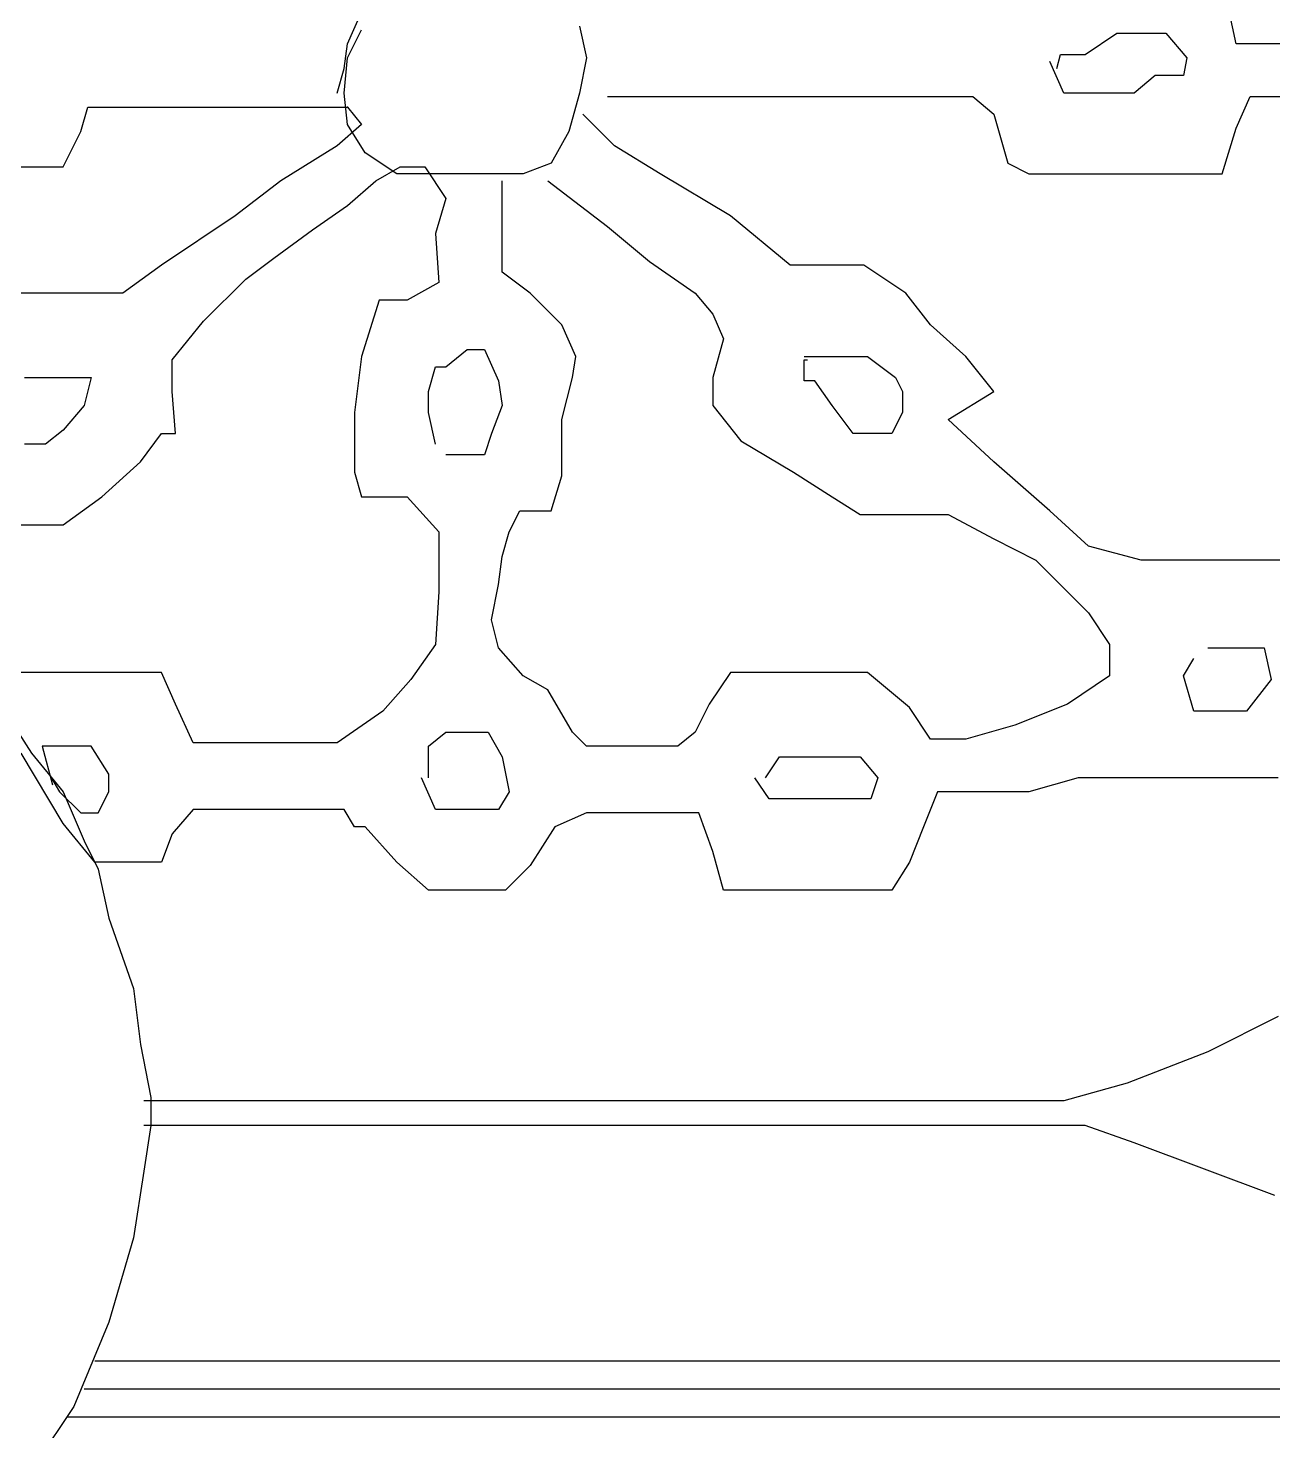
# Model space of a CAD drawing. Extents: x 730654 to 731244, y 4379381 to 4380408.
# Drawn here: x 730694.21 to 730697.755, y 4380241.26 to 4380245.255 of the extents above; entities that cross this region are included whole.
import ezdxf

# ---------------------------------------------------------------- set-up
doc = ezdxf.new("R2010")
doc.units = 0
doc.layers.get('0').update_dxf_attribs({"linetype": 'CONTINUOUS'})

msp = doc.modelspace()

# ---------------------------------------------------------------- linework, layer by layer
at = {"color": 0, "linetype": 'CONTINUOUS'}
for p, q in [((730697.65, 4380245.21), (730697.62, 4380245.35)), ((730697.65, 4380245.21), (730697.62, 4380245.35)), ((730695.12, 4380245.21), (730695.16, 4380245.3)), ((730695.12, 4380245.21), (730695.16, 4380245.3)), ((730695.12, 4380245.17), (730695.16, 4380245.25)), ((730695.12, 4380245.17), (730695.16, 4380245.25)), ((730695.78, 4380245.26), (730695.8, 4380245.17)), ((730695.78, 4380245.26), (730695.8, 4380245.17)), ((730695.11, 4380245.14), (730695.12, 4380245.21)), ((730695.11, 4380245.14), (730695.12, 4380245.21)), ((730697.22, 4380245.18), (730697.31, 4380245.24)), ((730697.22, 4380245.18), (730697.31, 4380245.24)), ((730697.31, 4380245.24), (730697.4, 4380245.24)), ((730697.31, 4380245.24), (730697.4, 4380245.24)), ((730697.4, 4380245.24), (730697.45, 4380245.24)), ((730697.4, 4380245.24), (730697.45, 4380245.24)), ((730697.45, 4380245.24), (730697.51, 4380245.17)), ((730697.45, 4380245.24), (730697.51, 4380245.17)), ((730697.69, 4380245.21), (730697.65, 4380245.21)), ((730697.69, 4380245.21), (730697.65, 4380245.21)), ((730697.79, 4380245.21), (730697.69, 4380245.21)), ((730697.79, 4380245.21), (730697.69, 4380245.21)), ((730695.11, 4380245.07), (730695.12, 4380245.17)), ((730695.11, 4380245.07), (730695.12, 4380245.17)), ((730695.8, 4380245.17), (730695.78, 4380245.07)), ((730695.8, 4380245.17), (730695.78, 4380245.07)), ((730697.14, 4380245.14), (730697.15, 4380245.18)), ((730697.14, 4380245.14), (730697.15, 4380245.18)), ((730697.15, 4380245.18), (730697.22, 4380245.18)), ((730697.15, 4380245.18), (730697.22, 4380245.18)), ((730697.51, 4380245.17), (730697.5, 4380245.12)), ((730697.51, 4380245.17), (730697.5, 4380245.12)), ((730695.09, 4380245.07), (730695.11, 4380245.14)), ((730695.09, 4380245.07), (730695.11, 4380245.14)), ((730697.16, 4380245.07), (730697.12, 4380245.16)), ((730697.16, 4380245.07), (730697.12, 4380245.16)), ((730697.42, 4380245.12), (730697.36, 4380245.07)), ((730697.42, 4380245.12), (730697.36, 4380245.07)), ((730697.5, 4380245.12), (730697.42, 4380245.12)), ((730697.5, 4380245.12), (730697.42, 4380245.12)), ((730695.12, 4380244.98), (730695.11, 4380245.07)), ((730695.12, 4380244.98), (730695.11, 4380245.07)), ((730695.78, 4380245.07), (730695.75, 4380244.96)), ((730695.78, 4380245.07), (730695.75, 4380244.96)), ((730695.86, 4380245.06), (730696.07, 4380245.06)), ((730695.86, 4380245.06), (730696.07, 4380245.06)), ((730696.07, 4380245.06), (730696.29, 4380245.06)), ((730696.07, 4380245.06), (730696.29, 4380245.06)), ((730696.29, 4380245.06), (730696.52, 4380245.06)), ((730696.29, 4380245.06), (730696.52, 4380245.06)), ((730696.52, 4380245.06), (730696.66, 4380245.06)), ((730696.52, 4380245.06), (730696.66, 4380245.06)), ((730696.66, 4380245.06), (730696.8, 4380245.06)), ((730696.66, 4380245.06), (730696.8, 4380245.06)), ((730696.8, 4380245.06), (730696.9, 4380245.06)), ((730696.8, 4380245.06), (730696.9, 4380245.06)), ((730696.9, 4380245.06), (730696.96, 4380245.01)), ((730696.9, 4380245.06), (730696.96, 4380245.01)), ((730697.18, 4380245.07), (730697.16, 4380245.07)), ((730697.18, 4380245.07), (730697.16, 4380245.07)), ((730697.25, 4380245.07), (730697.18, 4380245.07)), ((730697.25, 4380245.07), (730697.18, 4380245.07)), ((730697.31, 4380245.07), (730697.25, 4380245.07)), ((730697.31, 4380245.07), (730697.25, 4380245.07)), ((730697.36, 4380245.07), (730697.31, 4380245.07)), ((730697.36, 4380245.07), (730697.31, 4380245.07)), ((730697.65, 4380244.97), (730697.69, 4380245.06)), ((730697.65, 4380244.97), (730697.69, 4380245.06)), ((730697.69, 4380245.06), (730697.79, 4380245.06)), ((730697.69, 4380245.06), (730697.79, 4380245.06)), ((730694.36, 4380244.96), (730694.38, 4380245.03)), ((730694.36, 4380244.96), (730694.38, 4380245.03)), ((730694.38, 4380245.03), (730694.49, 4380245.03)), ((730694.38, 4380245.03), (730694.49, 4380245.03)), ((730694.49, 4380245.03), (730694.67, 4380245.03)), ((730694.49, 4380245.03), (730694.67, 4380245.03)), ((730694.67, 4380245.03), (730694.81, 4380245.03)), ((730694.67, 4380245.03), (730694.81, 4380245.03)), ((730694.81, 4380245.03), (730694.97, 4380245.03)), ((730694.81, 4380245.03), (730694.97, 4380245.03)), ((730694.97, 4380245.03), (730695.05, 4380245.03)), ((730694.97, 4380245.03), (730695.05, 4380245.03)), ((730695.05, 4380245.03), (730695.12, 4380245.03)), ((730695.05, 4380245.03), (730695.12, 4380245.03)), ((730695.12, 4380245.03), (730695.16, 4380244.98)), ((730695.12, 4380245.03), (730695.16, 4380244.98)), ((730695.88, 4380244.92), (730695.79, 4380245.01)), ((730695.88, 4380244.92), (730695.79, 4380245.01)), ((730696.96, 4380245.01), (730697, 4380244.87)), ((730696.96, 4380245.01), (730697, 4380244.87)), ((730695.16, 4380244.98), (730695.09, 4380244.92)), ((730695.16, 4380244.98), (730695.09, 4380244.92)), ((730695.17, 4380244.9), (730695.12, 4380244.98)), ((730695.17, 4380244.9), (730695.12, 4380244.98)), ((730697.61, 4380244.84), (730697.65, 4380244.97)), ((730697.61, 4380244.84), (730697.65, 4380244.97)), ((730694.31, 4380244.86), (730694.36, 4380244.96)), ((730694.31, 4380244.86), (730694.36, 4380244.96)), ((730695.75, 4380244.96), (730695.7, 4380244.87)), ((730695.75, 4380244.96), (730695.7, 4380244.87)), ((730695.09, 4380244.92), (730694.93, 4380244.82)), ((730695.09, 4380244.92), (730694.93, 4380244.82)), ((730695.26, 4380244.84), (730695.17, 4380244.9)), ((730695.26, 4380244.84), (730695.17, 4380244.9)), ((730696.01, 4380244.84), (730695.88, 4380244.92)), ((730696.01, 4380244.84), (730695.88, 4380244.92)), ((730694.18, 4380244.86), (730694.27, 4380244.86)), ((730694.18, 4380244.86), (730694.27, 4380244.86)), ((730694.27, 4380244.86), (730694.31, 4380244.86)), ((730694.27, 4380244.86), (730694.31, 4380244.86)), ((730695.2, 4380244.82), (730695.27, 4380244.86)), ((730695.2, 4380244.82), (730695.27, 4380244.86)), ((730695.27, 4380244.86), (730695.34, 4380244.86)), ((730695.27, 4380244.86), (730695.34, 4380244.86)), ((730695.34, 4380244.86), (730695.4, 4380244.77)), ((730695.34, 4380244.86), (730695.4, 4380244.77)), ((730695.7, 4380244.87), (730695.62, 4380244.84)), ((730695.7, 4380244.87), (730695.62, 4380244.84)), ((730697, 4380244.87), (730697.06, 4380244.84)), ((730697, 4380244.87), (730697.06, 4380244.84)), ((730694.93, 4380244.82), (730694.8, 4380244.72)), ((730694.93, 4380244.82), (730694.8, 4380244.72)), ((730695.12, 4380244.75), (730695.2, 4380244.82)), ((730695.12, 4380244.75), (730695.2, 4380244.82)), ((730695.38, 4380244.84), (730695.26, 4380244.84)), ((730695.38, 4380244.84), (730695.26, 4380244.84)), ((730695.46, 4380244.84), (730695.38, 4380244.84)), ((730695.46, 4380244.84), (730695.38, 4380244.84)), ((730695.53, 4380244.84), (730695.46, 4380244.84)), ((730695.53, 4380244.84), (730695.46, 4380244.84)), ((730695.62, 4380244.84), (730695.53, 4380244.84)), ((730695.62, 4380244.84), (730695.53, 4380244.84)), ((730695.56, 4380244.74), (730695.56, 4380244.82)), ((730695.56, 4380244.74), (730695.56, 4380244.82)), ((730695.69, 4380244.82), (730695.86, 4380244.69)), ((730695.69, 4380244.82), (730695.86, 4380244.69)), ((730696.21, 4380244.72), (730696.01, 4380244.84)), ((730696.21, 4380244.72), (730696.01, 4380244.84)), ((730697.06, 4380244.84), (730697.18, 4380244.84)), ((730697.06, 4380244.84), (730697.18, 4380244.84)), ((730697.18, 4380244.84), (730697.34, 4380244.84)), ((730697.18, 4380244.84), (730697.34, 4380244.84)), ((730697.34, 4380244.84), (730697.46, 4380244.84)), ((730697.34, 4380244.84), (730697.46, 4380244.84)), ((730697.46, 4380244.84), (730697.56, 4380244.84)), ((730697.46, 4380244.84), (730697.56, 4380244.84)), ((730697.56, 4380244.84), (730697.61, 4380244.84)), ((730697.56, 4380244.84), (730697.61, 4380244.84)), ((730695.4, 4380244.77), (730695.37, 4380244.67)), ((730695.4, 4380244.77), (730695.37, 4380244.67)), ((730695.02, 4380244.68), (730695.12, 4380244.75)), ((730695.02, 4380244.68), (730695.12, 4380244.75)), ((730695.56, 4380244.63), (730695.56, 4380244.74)), ((730695.56, 4380244.63), (730695.56, 4380244.74)), ((730694.8, 4380244.72), (730694.59, 4380244.58)), ((730694.8, 4380244.72), (730694.59, 4380244.58)), ((730695.86, 4380244.69), (730695.98, 4380244.59)), ((730695.86, 4380244.69), (730695.98, 4380244.59)), ((730696.38, 4380244.58), (730696.21, 4380244.72)), ((730696.38, 4380244.58), (730696.21, 4380244.72)), ((730694.91, 4380244.6), (730695.02, 4380244.68)), ((730694.91, 4380244.6), (730695.02, 4380244.68)), ((730695.37, 4380244.67), (730695.38, 4380244.53)), ((730695.37, 4380244.67), (730695.38, 4380244.53)), ((730695.56, 4380244.56), (730695.56, 4380244.63)), ((730695.56, 4380244.56), (730695.56, 4380244.63)), ((730694.59, 4380244.58), (730694.48, 4380244.5)), ((730694.59, 4380244.58), (730694.48, 4380244.5)), ((730694.83, 4380244.54), (730694.91, 4380244.6)), ((730694.83, 4380244.54), (730694.91, 4380244.6)), ((730695.98, 4380244.59), (730696.11, 4380244.5)), ((730695.98, 4380244.59), (730696.11, 4380244.5)), ((730696.43, 4380244.58), (730696.38, 4380244.58)), ((730696.43, 4380244.58), (730696.38, 4380244.58)), ((730696.52, 4380244.58), (730696.43, 4380244.58)), ((730696.52, 4380244.58), (730696.43, 4380244.58)), ((730696.59, 4380244.58), (730696.52, 4380244.58)), ((730696.59, 4380244.58), (730696.52, 4380244.58)), ((730696.71, 4380244.5), (730696.59, 4380244.58)), ((730696.71, 4380244.5), (730696.59, 4380244.58)), ((730694.71, 4380244.42), (730694.83, 4380244.54)), ((730694.71, 4380244.42), (730694.83, 4380244.54)), ((730695.38, 4380244.53), (730695.29, 4380244.48)), ((730695.38, 4380244.53), (730695.29, 4380244.48)), ((730695.64, 4380244.5), (730695.56, 4380244.56)), ((730695.64, 4380244.5), (730695.56, 4380244.56)), ((730694.24, 4380244.5), (730694.14, 4380244.5)), ((730694.24, 4380244.5), (730694.14, 4380244.5)), ((730694.31, 4380244.5), (730694.24, 4380244.5)), ((730694.31, 4380244.5), (730694.24, 4380244.5)), ((730694.42, 4380244.5), (730694.31, 4380244.5)), ((730694.42, 4380244.5), (730694.31, 4380244.5)), ((730694.48, 4380244.5), (730694.42, 4380244.5)), ((730694.48, 4380244.5), (730694.42, 4380244.5)), ((730695.73, 4380244.41), (730695.64, 4380244.5)), ((730695.73, 4380244.41), (730695.64, 4380244.5)), ((730696.11, 4380244.5), (730696.16, 4380244.44)), ((730696.11, 4380244.5), (730696.16, 4380244.44)), ((730696.78, 4380244.41), (730696.71, 4380244.5)), ((730696.78, 4380244.41), (730696.71, 4380244.5)), ((730695.21, 4380244.48), (730695.16, 4380244.32)), ((730695.21, 4380244.48), (730695.16, 4380244.32)), ((730695.29, 4380244.48), (730695.21, 4380244.48)), ((730695.29, 4380244.48), (730695.21, 4380244.48)), ((730694.62, 4380244.31), (730694.71, 4380244.42)), ((730694.62, 4380244.31), (730694.71, 4380244.42)), ((730695.77, 4380244.32), (730695.73, 4380244.41)), ((730695.77, 4380244.32), (730695.73, 4380244.41)), ((730696.16, 4380244.44), (730696.19, 4380244.37)), ((730696.16, 4380244.44), (730696.19, 4380244.37)), ((730696.88, 4380244.32), (730696.78, 4380244.41)), ((730696.88, 4380244.32), (730696.78, 4380244.41)), ((730696.19, 4380244.37), (730696.16, 4380244.26)), ((730696.19, 4380244.37), (730696.16, 4380244.26)), ((730695.4, 4380244.29), (730695.46, 4380244.34)), ((730695.4, 4380244.29), (730695.46, 4380244.34)), ((730695.46, 4380244.34), (730695.51, 4380244.34)), ((730695.46, 4380244.34), (730695.51, 4380244.34)), ((730695.51, 4380244.34), (730695.55, 4380244.25)), ((730695.51, 4380244.34), (730695.55, 4380244.25)), ((730694.62, 4380244.22), (730694.62, 4380244.31)), ((730694.62, 4380244.22), (730694.62, 4380244.31)), ((730695.16, 4380244.32), (730695.14, 4380244.16)), ((730695.16, 4380244.32), (730695.14, 4380244.16)), ((730695.35, 4380244.22), (730695.37, 4380244.29)), ((730695.35, 4380244.22), (730695.37, 4380244.29)), ((730695.37, 4380244.29), (730695.4, 4380244.29)), ((730695.37, 4380244.29), (730695.4, 4380244.29)), ((730695.76, 4380244.26), (730695.77, 4380244.32)), ((730695.76, 4380244.26), (730695.77, 4380244.32)), ((730696.42, 4380244.32), (730696.47, 4380244.32)), ((730696.42, 4380244.32), (730696.47, 4380244.32)), ((730696.42, 4380244.25), (730696.42, 4380244.31)), ((730696.42, 4380244.31), (730696.43, 4380244.31)), ((730696.42, 4380244.25), (730696.42, 4380244.31)), ((730696.42, 4380244.31), (730696.43, 4380244.31)), ((730696.47, 4380244.32), (730696.55, 4380244.32)), ((730696.47, 4380244.32), (730696.55, 4380244.32)), ((730696.55, 4380244.32), (730696.6, 4380244.32)), ((730696.55, 4380244.32), (730696.6, 4380244.32)), ((730696.6, 4380244.32), (730696.68, 4380244.26)), ((730696.6, 4380244.32), (730696.68, 4380244.26)), ((730696.96, 4380244.22), (730696.88, 4380244.32)), ((730696.96, 4380244.22), (730696.88, 4380244.32)), ((730694.2, 4380244.26), (730694.28, 4380244.26)), ((730694.2, 4380244.26), (730694.28, 4380244.26)), ((730694.28, 4380244.26), (730694.34, 4380244.26)), ((730694.28, 4380244.26), (730694.34, 4380244.26)), ((730694.34, 4380244.26), (730694.39, 4380244.26)), ((730694.34, 4380244.26), (730694.39, 4380244.26)), ((730694.39, 4380244.26), (730694.37, 4380244.18)), ((730694.39, 4380244.26), (730694.37, 4380244.18)), ((730695.55, 4380244.25), (730695.56, 4380244.18)), ((730695.55, 4380244.25), (730695.56, 4380244.18)), ((730695.73, 4380244.14), (730695.76, 4380244.26)), ((730695.73, 4380244.14), (730695.76, 4380244.26)), ((730696.16, 4380244.26), (730696.16, 4380244.18)), ((730696.16, 4380244.26), (730696.16, 4380244.18)), ((730696.45, 4380244.25), (730696.42, 4380244.25)), ((730696.45, 4380244.25), (730696.42, 4380244.25)), ((730696.5, 4380244.18), (730696.45, 4380244.25)), ((730696.5, 4380244.18), (730696.45, 4380244.25)), ((730696.68, 4380244.26), (730696.7, 4380244.22)), ((730696.68, 4380244.26), (730696.7, 4380244.22)), ((730694.63, 4380244.1), (730694.62, 4380244.22)), ((730694.63, 4380244.1), (730694.62, 4380244.22)), ((730695.35, 4380244.16), (730695.35, 4380244.22)), ((730695.35, 4380244.16), (730695.35, 4380244.22)), ((730696.7, 4380244.22), (730696.7, 4380244.16)), ((730696.7, 4380244.22), (730696.7, 4380244.16)), ((730696.83, 4380244.14), (730696.96, 4380244.22)), ((730696.83, 4380244.14), (730696.96, 4380244.22)), ((730694.37, 4380244.18), (730694.31, 4380244.11)), ((730694.37, 4380244.18), (730694.31, 4380244.11)), ((730695.56, 4380244.18), (730695.53, 4380244.1)), ((730695.56, 4380244.18), (730695.53, 4380244.1)), ((730696.16, 4380244.18), (730696.24, 4380244.08)), ((730696.16, 4380244.18), (730696.24, 4380244.08)), ((730696.56, 4380244.1), (730696.5, 4380244.18)), ((730696.56, 4380244.1), (730696.5, 4380244.18)), ((730695.14, 4380244.16), (730695.14, 4380243.99)), ((730695.14, 4380244.16), (730695.14, 4380243.99)), ((730695.37, 4380244.07), (730695.35, 4380244.16)), ((730695.37, 4380244.07), (730695.35, 4380244.16)), ((730695.73, 4380243.98), (730695.73, 4380244.14)), ((730695.73, 4380243.98), (730695.73, 4380244.14)), ((730696.7, 4380244.16), (730696.67, 4380244.1)), ((730696.7, 4380244.16), (730696.67, 4380244.1)), ((730696.96, 4380244.02), (730696.83, 4380244.14)), ((730696.96, 4380244.02), (730696.83, 4380244.14)), ((730694.31, 4380244.11), (730694.26, 4380244.07)), ((730694.31, 4380244.11), (730694.26, 4380244.07)), ((730694.53, 4380244.02), (730694.59, 4380244.1)), ((730694.53, 4380244.02), (730694.59, 4380244.1)), ((730694.59, 4380244.1), (730694.63, 4380244.1)), ((730694.59, 4380244.1), (730694.63, 4380244.1)), ((730695.53, 4380244.1), (730695.51, 4380244.04)), ((730695.53, 4380244.1), (730695.51, 4380244.04)), ((730696.6, 4380244.1), (730696.56, 4380244.1)), ((730696.6, 4380244.1), (730696.56, 4380244.1)), ((730696.67, 4380244.1), (730696.6, 4380244.1)), ((730696.67, 4380244.1), (730696.6, 4380244.1)), ((730694.26, 4380244.07), (730694.2, 4380244.07)), ((730694.26, 4380244.07), (730694.2, 4380244.07)), ((730696.24, 4380244.08), (730696.39, 4380243.99)), ((730696.24, 4380244.08), (730696.39, 4380243.99)), ((730694.42, 4380243.92), (730694.53, 4380244.02)), ((730694.42, 4380243.92), (730694.53, 4380244.02)), ((730695.46, 4380244.04), (730695.4, 4380244.04)), ((730695.46, 4380244.04), (730695.4, 4380244.04)), ((730695.51, 4380244.04), (730695.46, 4380244.04)), ((730695.51, 4380244.04), (730695.46, 4380244.04)), ((730697.12, 4380243.88), (730696.96, 4380244.02)), ((730697.12, 4380243.88), (730696.96, 4380244.02)), ((730695.14, 4380243.99), (730695.16, 4380243.92)), ((730695.14, 4380243.99), (730695.16, 4380243.92)), ((730695.7, 4380243.88), (730695.73, 4380243.98)), ((730695.7, 4380243.88), (730695.73, 4380243.98)), ((730696.39, 4380243.99), (730696.5, 4380243.92)), ((730696.39, 4380243.99), (730696.5, 4380243.92)), ((730694.31, 4380243.84), (730694.42, 4380243.92)), ((730694.31, 4380243.84), (730694.42, 4380243.92)), ((730695.16, 4380243.92), (730695.2, 4380243.92)), ((730695.16, 4380243.92), (730695.2, 4380243.92)), ((730695.2, 4380243.92), (730695.29, 4380243.92)), ((730695.2, 4380243.92), (730695.29, 4380243.92)), ((730695.29, 4380243.92), (730695.38, 4380243.82)), ((730695.29, 4380243.92), (730695.38, 4380243.82)), ((730696.5, 4380243.92), (730696.58, 4380243.87)), ((730696.5, 4380243.92), (730696.58, 4380243.87)), ((730695.58, 4380243.82), (730695.61, 4380243.88)), ((730695.58, 4380243.82), (730695.61, 4380243.88)), ((730695.61, 4380243.88), (730695.7, 4380243.88)), ((730695.61, 4380243.88), (730695.7, 4380243.88)), ((730696.58, 4380243.87), (730696.65, 4380243.87)), ((730696.58, 4380243.87), (730696.65, 4380243.87)), ((730696.65, 4380243.87), (730696.72, 4380243.87)), ((730696.65, 4380243.87), (730696.72, 4380243.87)), ((730696.72, 4380243.87), (730696.78, 4380243.87)), ((730696.72, 4380243.87), (730696.78, 4380243.87)), ((730696.78, 4380243.87), (730696.83, 4380243.87)), ((730696.78, 4380243.87), (730696.83, 4380243.87)), ((730696.83, 4380243.87), (730696.96, 4380243.8)), ((730696.83, 4380243.87), (730696.96, 4380243.8)), ((730697.23, 4380243.78), (730697.12, 4380243.88)), ((730697.23, 4380243.78), (730697.12, 4380243.88)), ((730694.17, 4380243.84), (730694.31, 4380243.84)), ((730694.17, 4380243.84), (730694.31, 4380243.84)), ((730695.38, 4380243.82), (730695.38, 4380243.65)), ((730695.38, 4380243.82), (730695.38, 4380243.65)), ((730695.56, 4380243.75), (730695.58, 4380243.82)), ((730695.56, 4380243.75), (730695.58, 4380243.82)), ((730696.96, 4380243.8), (730697.08, 4380243.74)), ((730696.96, 4380243.8), (730697.08, 4380243.74)), ((730697.38, 4380243.74), (730697.23, 4380243.78)), ((730697.38, 4380243.74), (730697.23, 4380243.78)), ((730695.55, 4380243.67), (730695.56, 4380243.75)), ((730695.55, 4380243.67), (730695.56, 4380243.75)), ((730697.08, 4380243.74), (730697.17, 4380243.65)), ((730697.08, 4380243.74), (730697.17, 4380243.65)), ((730697.49, 4380243.74), (730697.38, 4380243.74)), ((730697.49, 4380243.74), (730697.38, 4380243.74)), ((730697.57, 4380243.74), (730697.49, 4380243.74)), ((730697.57, 4380243.74), (730697.49, 4380243.74)), ((730697.69, 4380243.74), (730697.57, 4380243.74)), ((730697.69, 4380243.74), (730697.57, 4380243.74)), ((730697.85, 4380243.74), (730697.69, 4380243.74)), ((730697.85, 4380243.74), (730697.69, 4380243.74)), ((730695.38, 4380243.65), (730695.37, 4380243.5)), ((730695.38, 4380243.65), (730695.37, 4380243.5)), ((730695.53, 4380243.57), (730695.55, 4380243.67)), ((730695.53, 4380243.57), (730695.55, 4380243.67)), ((730697.17, 4380243.65), (730697.23, 4380243.59)), ((730697.17, 4380243.65), (730697.23, 4380243.59)), ((730695.55, 4380243.49), (730695.53, 4380243.57)), ((730695.55, 4380243.49), (730695.53, 4380243.57)), ((730697.23, 4380243.59), (730697.29, 4380243.5)), ((730697.23, 4380243.59), (730697.29, 4380243.5)), ((730695.37, 4380243.5), (730695.3, 4380243.4)), ((730695.37, 4380243.5), (730695.3, 4380243.4)), ((730695.62, 4380243.41), (730695.55, 4380243.49)), ((730695.62, 4380243.41), (730695.55, 4380243.49)), ((730697.29, 4380243.5), (730697.29, 4380243.41)), ((730697.29, 4380243.5), (730697.29, 4380243.41)), ((730697.57, 4380243.49), (730697.61, 4380243.49)), ((730697.57, 4380243.49), (730697.61, 4380243.49)), ((730697.61, 4380243.49), (730697.73, 4380243.49)), ((730697.61, 4380243.49), (730697.73, 4380243.49)), ((730697.73, 4380243.49), (730697.75, 4380243.4)), ((730697.73, 4380243.49), (730697.75, 4380243.4)), ((730697.5, 4380243.41), (730697.53, 4380243.46)), ((730697.5, 4380243.41), (730697.53, 4380243.46)), ((730694.31, 4380243.42), (730694.19, 4380243.42)), ((730694.31, 4380243.42), (730694.19, 4380243.42)), ((730694.44, 4380243.42), (730694.31, 4380243.42)), ((730694.44, 4380243.42), (730694.31, 4380243.42)), ((730694.59, 4380243.42), (730694.44, 4380243.42)), ((730694.59, 4380243.42), (730694.44, 4380243.42)), ((730694.63, 4380243.33), (730694.59, 4380243.42)), ((730694.63, 4380243.33), (730694.59, 4380243.42)), ((730695.69, 4380243.37), (730695.62, 4380243.41)), ((730695.69, 4380243.37), (730695.62, 4380243.41)), ((730696.21, 4380243.42), (730696.15, 4380243.33)), ((730696.21, 4380243.42), (730696.15, 4380243.33)), ((730696.32, 4380243.42), (730696.21, 4380243.42)), ((730696.32, 4380243.42), (730696.21, 4380243.42)), ((730696.42, 4380243.42), (730696.32, 4380243.42)), ((730696.42, 4380243.42), (730696.32, 4380243.42)), ((730696.6, 4380243.42), (730696.42, 4380243.42)), ((730696.6, 4380243.42), (730696.42, 4380243.42)), ((730696.72, 4380243.32), (730696.6, 4380243.42)), ((730696.72, 4380243.32), (730696.6, 4380243.42)), ((730697.29, 4380243.41), (730697.17, 4380243.33)), ((730697.29, 4380243.41), (730697.17, 4380243.33)), ((730697.53, 4380243.31), (730697.5, 4380243.41)), ((730697.53, 4380243.31), (730697.5, 4380243.41)), ((730695.3, 4380243.4), (730695.22, 4380243.31)), ((730695.3, 4380243.4), (730695.22, 4380243.31)), ((730695.76, 4380243.25), (730695.69, 4380243.37)), ((730695.76, 4380243.25), (730695.69, 4380243.37)), ((730697.75, 4380243.4), (730697.68, 4380243.31)), ((730697.75, 4380243.4), (730697.68, 4380243.31)), ((730694.13, 4380243.33), (730694.22, 4380243.19)), ((730694.13, 4380243.33), (730694.22, 4380243.19)), ((730694.68, 4380243.22), (730694.63, 4380243.33)), ((730694.68, 4380243.22), (730694.63, 4380243.33)), ((730696.15, 4380243.33), (730696.11, 4380243.25)), ((730696.15, 4380243.33), (730696.11, 4380243.25)), ((730697.17, 4380243.33), (730697.02, 4380243.27)), ((730697.17, 4380243.33), (730697.02, 4380243.27)), ((730695.22, 4380243.31), (730695.09, 4380243.22)), ((730695.22, 4380243.31), (730695.09, 4380243.22)), ((730696.78, 4380243.23), (730696.72, 4380243.32)), ((730696.78, 4380243.23), (730696.72, 4380243.32)), ((730697.57, 4380243.31), (730697.53, 4380243.31)), ((730697.57, 4380243.31), (730697.53, 4380243.31)), ((730697.62, 4380243.31), (730697.57, 4380243.31)), ((730697.62, 4380243.31), (730697.57, 4380243.31)), ((730697.68, 4380243.31), (730697.62, 4380243.31)), ((730697.68, 4380243.31), (730697.62, 4380243.31)), ((730695.35, 4380243.21), (730695.4, 4380243.25)), ((730695.35, 4380243.21), (730695.4, 4380243.25)), ((730695.4, 4380243.25), (730695.48, 4380243.25)), ((730695.4, 4380243.25), (730695.48, 4380243.25)), ((730695.48, 4380243.25), (730695.52, 4380243.25)), ((730695.48, 4380243.25), (730695.52, 4380243.25)), ((730695.52, 4380243.25), (730695.56, 4380243.18)), ((730695.52, 4380243.25), (730695.56, 4380243.18)), ((730695.8, 4380243.21), (730695.76, 4380243.25)), ((730695.8, 4380243.21), (730695.76, 4380243.25)), ((730696.11, 4380243.25), (730696.06, 4380243.21)), ((730696.11, 4380243.25), (730696.06, 4380243.21)), ((730697.02, 4380243.27), (730696.88, 4380243.23)), ((730697.02, 4380243.27), (730696.88, 4380243.23)), ((730694.28, 4380243.21), (730694.25, 4380243.21)), ((730694.25, 4380243.21), (730694.28, 4380243.1)), ((730694.28, 4380243.21), (730694.25, 4380243.21)), ((730694.25, 4380243.21), (730694.28, 4380243.1)), ((730694.33, 4380243.21), (730694.28, 4380243.21)), ((730694.33, 4380243.21), (730694.28, 4380243.21)), ((730694.39, 4380243.21), (730694.33, 4380243.21)), ((730694.39, 4380243.21), (730694.33, 4380243.21)), ((730694.44, 4380243.13), (730694.39, 4380243.21)), ((730694.44, 4380243.13), (730694.39, 4380243.21)), ((730694.81, 4380243.22), (730694.68, 4380243.22)), ((730694.81, 4380243.22), (730694.68, 4380243.22)), ((730694.93, 4380243.22), (730694.81, 4380243.22)), ((730694.93, 4380243.22), (730694.81, 4380243.22)), ((730695.09, 4380243.22), (730694.93, 4380243.22)), ((730695.09, 4380243.22), (730694.93, 4380243.22)), ((730695.35, 4380243.12), (730695.35, 4380243.21)), ((730695.35, 4380243.12), (730695.35, 4380243.21)), ((730695.97, 4380243.21), (730695.8, 4380243.21)), ((730695.97, 4380243.21), (730695.8, 4380243.21)), ((730696.06, 4380243.21), (730695.97, 4380243.21)), ((730696.06, 4380243.21), (730695.97, 4380243.21)), ((730696.88, 4380243.23), (730696.78, 4380243.23)), ((730696.88, 4380243.23), (730696.78, 4380243.23)), ((730694.31, 4380242.99), (730694.19, 4380243.19)), ((730694.31, 4380242.99), (730694.19, 4380243.19)), ((730694.22, 4380243.19), (730694.31, 4380243.08)), ((730694.22, 4380243.19), (730694.31, 4380243.08)), ((730695.56, 4380243.18), (730695.58, 4380243.08)), ((730695.56, 4380243.18), (730695.58, 4380243.08)), ((730696.31, 4380243.12), (730696.35, 4380243.18)), ((730696.31, 4380243.12), (730696.35, 4380243.18)), ((730696.35, 4380243.18), (730696.42, 4380243.18)), ((730696.35, 4380243.18), (730696.42, 4380243.18)), ((730696.42, 4380243.18), (730696.5, 4380243.18)), ((730696.42, 4380243.18), (730696.5, 4380243.18)), ((730696.5, 4380243.18), (730696.58, 4380243.18)), ((730696.5, 4380243.18), (730696.58, 4380243.18)), ((730696.58, 4380243.18), (730696.63, 4380243.12)), ((730696.58, 4380243.18), (730696.63, 4380243.12)), ((730694.27, 4380243.13), (730694.3, 4380243.08)), ((730694.27, 4380243.13), (730694.3, 4380243.08)), ((730694.44, 4380243.08), (730694.44, 4380243.13)), ((730694.44, 4380243.08), (730694.44, 4380243.13)), ((730695.37, 4380243.03), (730695.33, 4380243.12)), ((730695.37, 4380243.03), (730695.33, 4380243.12)), ((730696.32, 4380243.06), (730696.28, 4380243.12)), ((730696.32, 4380243.06), (730696.28, 4380243.12)), ((730696.63, 4380243.12), (730696.61, 4380243.06)), ((730696.63, 4380243.12), (730696.61, 4380243.06)), ((730697.2, 4380243.12), (730697.06, 4380243.08)), ((730697.2, 4380243.12), (730697.06, 4380243.08)), ((730697.4, 4380243.12), (730697.2, 4380243.12)), ((730697.4, 4380243.12), (730697.2, 4380243.12)), ((730697.48, 4380243.12), (730697.4, 4380243.12)), ((730697.48, 4380243.12), (730697.4, 4380243.12)), ((730697.59, 4380243.12), (730697.48, 4380243.12)), ((730697.59, 4380243.12), (730697.48, 4380243.12)), ((730697.68, 4380243.12), (730697.59, 4380243.12)), ((730697.68, 4380243.12), (730697.59, 4380243.12)), ((730697.77, 4380243.12), (730697.68, 4380243.12)), ((730697.77, 4380243.12), (730697.68, 4380243.12)), ((730694.3, 4380243.08), (730694.36, 4380243.02)), ((730694.3, 4380243.08), (730694.36, 4380243.02)), ((730694.31, 4380243.08), (730694.37, 4380242.94)), ((730694.31, 4380243.08), (730694.37, 4380242.94)), ((730694.41, 4380243.02), (730694.44, 4380243.08)), ((730694.41, 4380243.02), (730694.44, 4380243.08)), ((730695.58, 4380243.08), (730695.55, 4380243.03)), ((730695.58, 4380243.08), (730695.55, 4380243.03)), ((730696.35, 4380243.06), (730696.32, 4380243.06)), ((730696.35, 4380243.06), (730696.32, 4380243.06)), ((730696.39, 4380243.06), (730696.35, 4380243.06)), ((730696.39, 4380243.06), (730696.35, 4380243.06)), ((730696.47, 4380243.06), (730696.39, 4380243.06)), ((730696.47, 4380243.06), (730696.39, 4380243.06)), ((730696.55, 4380243.06), (730696.47, 4380243.06)), ((730696.55, 4380243.06), (730696.47, 4380243.06)), ((730696.61, 4380243.06), (730696.55, 4380243.06)), ((730696.61, 4380243.06), (730696.55, 4380243.06)), ((730696.8, 4380243.08), (730696.76, 4380242.98)), ((730696.8, 4380243.08), (730696.76, 4380242.98)), ((730696.88, 4380243.08), (730696.8, 4380243.08)), ((730696.88, 4380243.08), (730696.8, 4380243.08)), ((730697.06, 4380243.08), (730696.88, 4380243.08)), ((730697.06, 4380243.08), (730696.88, 4380243.08)), ((730694.36, 4380243.02), (730694.41, 4380243.02)), ((730694.36, 4380243.02), (730694.41, 4380243.02)), ((730694.68, 4380243.03), (730694.62, 4380242.96)), ((730694.68, 4380243.03), (730694.62, 4380242.96)), ((730694.77, 4380243.03), (730694.68, 4380243.03)), ((730694.77, 4380243.03), (730694.68, 4380243.03)), ((730694.84, 4380243.03), (730694.77, 4380243.03)), ((730694.84, 4380243.03), (730694.77, 4380243.03)), ((730695.11, 4380243.03), (730694.84, 4380243.03)), ((730695.11, 4380243.03), (730694.84, 4380243.03)), ((730695.14, 4380242.98), (730695.11, 4380243.03)), ((730695.14, 4380242.98), (730695.11, 4380243.03)), ((730695.4, 4380243.03), (730695.37, 4380243.03)), ((730695.4, 4380243.03), (730695.37, 4380243.03)), ((730695.46, 4380243.03), (730695.4, 4380243.03)), ((730695.46, 4380243.03), (730695.4, 4380243.03)), ((730695.51, 4380243.03), (730695.46, 4380243.03)), ((730695.51, 4380243.03), (730695.46, 4380243.03)), ((730695.55, 4380243.03), (730695.51, 4380243.03)), ((730695.55, 4380243.03), (730695.51, 4380243.03)), ((730695.8, 4380243.02), (730695.71, 4380242.98)), ((730695.8, 4380243.02), (730695.71, 4380242.98)), ((730695.84, 4380243.02), (730695.8, 4380243.02)), ((730695.84, 4380243.02), (730695.8, 4380243.02)), ((730695.97, 4380243.02), (730695.84, 4380243.02)), ((730695.97, 4380243.02), (730695.84, 4380243.02)), ((730696.12, 4380243.02), (730695.97, 4380243.02)), ((730696.12, 4380243.02), (730695.97, 4380243.02)), ((730696.16, 4380242.91), (730696.12, 4380243.02)), ((730696.16, 4380242.91), (730696.12, 4380243.02)), ((730694.4, 4380242.88), (730694.31, 4380242.99)), ((730694.4, 4380242.88), (730694.31, 4380242.99)), ((730695.17, 4380242.98), (730695.14, 4380242.98)), ((730695.17, 4380242.98), (730695.14, 4380242.98)), ((730695.26, 4380242.88), (730695.17, 4380242.98)), ((730695.26, 4380242.88), (730695.17, 4380242.98)), ((730695.71, 4380242.98), (730695.64, 4380242.87)), ((730695.71, 4380242.98), (730695.64, 4380242.87)), ((730696.76, 4380242.98), (730696.72, 4380242.88)), ((730696.76, 4380242.98), (730696.72, 4380242.88)), ((730694.37, 4380242.94), (730694.41, 4380242.86)), ((730694.37, 4380242.94), (730694.41, 4380242.86)), ((730694.62, 4380242.96), (730694.59, 4380242.88)), ((730694.62, 4380242.96), (730694.59, 4380242.88)), ((730696.19, 4380242.8), (730696.16, 4380242.91)), ((730696.19, 4380242.8), (730696.16, 4380242.91)), ((730694.51, 4380242.88), (730694.4, 4380242.88)), ((730694.51, 4380242.88), (730694.4, 4380242.88)), ((730694.41, 4380242.86), (730694.44, 4380242.72)), ((730694.41, 4380242.86), (730694.44, 4380242.72)), ((730694.59, 4380242.88), (730694.51, 4380242.88)), ((730694.59, 4380242.88), (730694.51, 4380242.88)), ((730695.35, 4380242.8), (730695.26, 4380242.88)), ((730695.35, 4380242.8), (730695.26, 4380242.88)), ((730695.64, 4380242.87), (730695.57, 4380242.8)), ((730695.64, 4380242.87), (730695.57, 4380242.8)), ((730696.72, 4380242.88), (730696.67, 4380242.8)), ((730696.72, 4380242.88), (730696.67, 4380242.8)), ((730695.44, 4380242.8), (730695.35, 4380242.8)), ((730695.44, 4380242.8), (730695.35, 4380242.8)), ((730695.57, 4380242.8), (730695.44, 4380242.8)), ((730695.57, 4380242.8), (730695.44, 4380242.8)), ((730696.27, 4380242.8), (730696.19, 4380242.8)), ((730696.27, 4380242.8), (730696.19, 4380242.8)), ((730696.42, 4380242.8), (730696.27, 4380242.8)), ((730696.42, 4380242.8), (730696.27, 4380242.8)), ((730696.52, 4380242.8), (730696.42, 4380242.8)), ((730696.52, 4380242.8), (730696.42, 4380242.8)), ((730696.67, 4380242.8), (730696.52, 4380242.8)), ((730696.67, 4380242.8), (730696.52, 4380242.8)), ((730694.44, 4380242.72), (730694.51, 4380242.52)), ((730694.44, 4380242.72), (730694.51, 4380242.52)), ((730694.51, 4380242.52), (730694.53, 4380242.36)), ((730694.51, 4380242.52), (730694.53, 4380242.36)), ((730697.77, 4380242.44), (730697.57, 4380242.34)), ((730697.77, 4380242.44), (730697.57, 4380242.34)), ((730694.53, 4380242.36), (730694.56, 4380242.21)), ((730694.53, 4380242.36), (730694.56, 4380242.21)), ((730697.57, 4380242.34), (730697.34, 4380242.25)), ((730697.57, 4380242.34), (730697.34, 4380242.25)), ((730697.34, 4380242.25), (730697.16, 4380242.2)), ((730697.34, 4380242.25), (730697.16, 4380242.2)), ((730694.56, 4380242.21), (730694.56, 4380242.13)), ((730694.56, 4380242.21), (730694.56, 4380242.13)), ((730694.81, 4380242.2), (730694.54, 4380242.2)), ((730694.81, 4380242.2), (730694.54, 4380242.2)), ((730695.2, 4380242.2), (730694.81, 4380242.2)), ((730695.2, 4380242.2), (730694.81, 4380242.2)), ((730696.04, 4380242.2), (730695.2, 4380242.2)), ((730696.04, 4380242.2), (730695.2, 4380242.2)), ((730697.03, 4380242.2), (730696.04, 4380242.2)), ((730697.03, 4380242.2), (730696.04, 4380242.2)), ((730697.16, 4380242.2), (730697.03, 4380242.2)), ((730697.16, 4380242.2), (730697.03, 4380242.2)), ((730694.92, 4380242.13), (730694.54, 4380242.13)), ((730694.56, 4380242.13), (730694.54, 4380242)), ((730694.92, 4380242.13), (730694.54, 4380242.13)), ((730694.56, 4380242.13), (730694.54, 4380242)), ((730695.26, 4380242.13), (730694.92, 4380242.13)), ((730695.26, 4380242.13), (730694.92, 4380242.13)), ((730695.69, 4380242.13), (730695.26, 4380242.13)), ((730695.69, 4380242.13), (730695.26, 4380242.13)), ((730696.27, 4380242.13), (730695.69, 4380242.13)), ((730696.27, 4380242.13), (730695.69, 4380242.13)), ((730696.82, 4380242.13), (730696.27, 4380242.13)), ((730696.82, 4380242.13), (730696.27, 4380242.13)), ((730697.06, 4380242.13), (730696.82, 4380242.13)), ((730697.06, 4380242.13), (730696.82, 4380242.13)), ((730697.14, 4380242.13), (730697.06, 4380242.13)), ((730697.14, 4380242.13), (730697.06, 4380242.13)), ((730697.22, 4380242.13), (730697.14, 4380242.13)), ((730697.22, 4380242.13), (730697.14, 4380242.13)), ((730697.36, 4380242.08), (730697.22, 4380242.13)), ((730697.36, 4380242.08), (730697.22, 4380242.13)), ((730697.76, 4380241.93), (730697.36, 4380242.08)), ((730697.76, 4380241.93), (730697.36, 4380242.08)), ((730694.54, 4380242), (730694.51, 4380241.81)), ((730694.54, 4380242), (730694.51, 4380241.81)), ((730694.51, 4380241.81), (730694.44, 4380241.57)), ((730694.51, 4380241.81), (730694.44, 4380241.57)), ((730694.44, 4380241.57), (730694.34, 4380241.33)), ((730694.44, 4380241.57), (730694.34, 4380241.33)), ((730694.4, 4380241.46), (730695.24, 4380241.46)), ((730694.4, 4380241.46), (730695.24, 4380241.46)), ((730695.24, 4380241.46), (730697.49, 4380241.46)), ((730695.24, 4380241.46), (730697.49, 4380241.46)), ((730697.49, 4380241.46), (730698.33, 4380241.46)), ((730697.49, 4380241.46), (730698.33, 4380241.46)), ((730694.37, 4380241.38), (730697.53, 4380241.38)), ((730694.37, 4380241.38), (730697.53, 4380241.38)), ((730697.53, 4380241.38), (730698.6, 4380241.38)), ((730697.53, 4380241.38), (730698.6, 4380241.38)), ((730694.34, 4380241.33), (730694.22, 4380241.15)), ((730694.34, 4380241.33), (730694.22, 4380241.15)), ((730694.32, 4380241.3), (730697.53, 4380241.3)), ((730694.32, 4380241.3), (730697.53, 4380241.3)), ((730697.53, 4380241.3), (730698.7, 4380241.3)), ((730697.53, 4380241.3), (730698.7, 4380241.3))]:
    msp.add_line(p, q, dxfattribs=at)
msp.add_point((730695.12, 4380245.03), dxfattribs=at)
msp.add_point((730695.12, 4380245.03), dxfattribs=at)

# ---------------------------------------------------------------- meshes
mesh = msp.add_polyface(dxfattribs=at)
corners = [(730654.5, 4379381), (730654.5, 4379381), (730654.5, 4379571.9618), (730962.5, 4379381), (730654.5, 4379746.4935), (731244, 4379381), (730654.5, 4380407.5), (731244, 4380042.0065), (731244, 4380407.5)]
mesh.append_faces([[corners[k] for k in face] for face in [(0, 1, 3, 2), (2, 3, 5, 4), (4, 5, 7, 6), (6, 7, 8, 8)]], dxfattribs={"vtx0": -1, "vtx2": -1, "color": 0})
mesh = msp.add_polyface(dxfattribs=at)
corners = [(730664.5, 4380221), (730664.5, 4380221), (730664.5, 4380395.2713), (730945.58, 4380221), (730664.5, 4380401.5), (730945.58, 4380227.2287), (730945.58, 4380401.5)]
mesh.append_faces([[corners[k] for k in face] for face in [(0, 1, 3, 2), (2, 3, 5, 4), (4, 5, 6, 6)]], dxfattribs={"vtx0": -1, "vtx2": -1, "color": 0})

doc.saveas('drawing.dxf')
